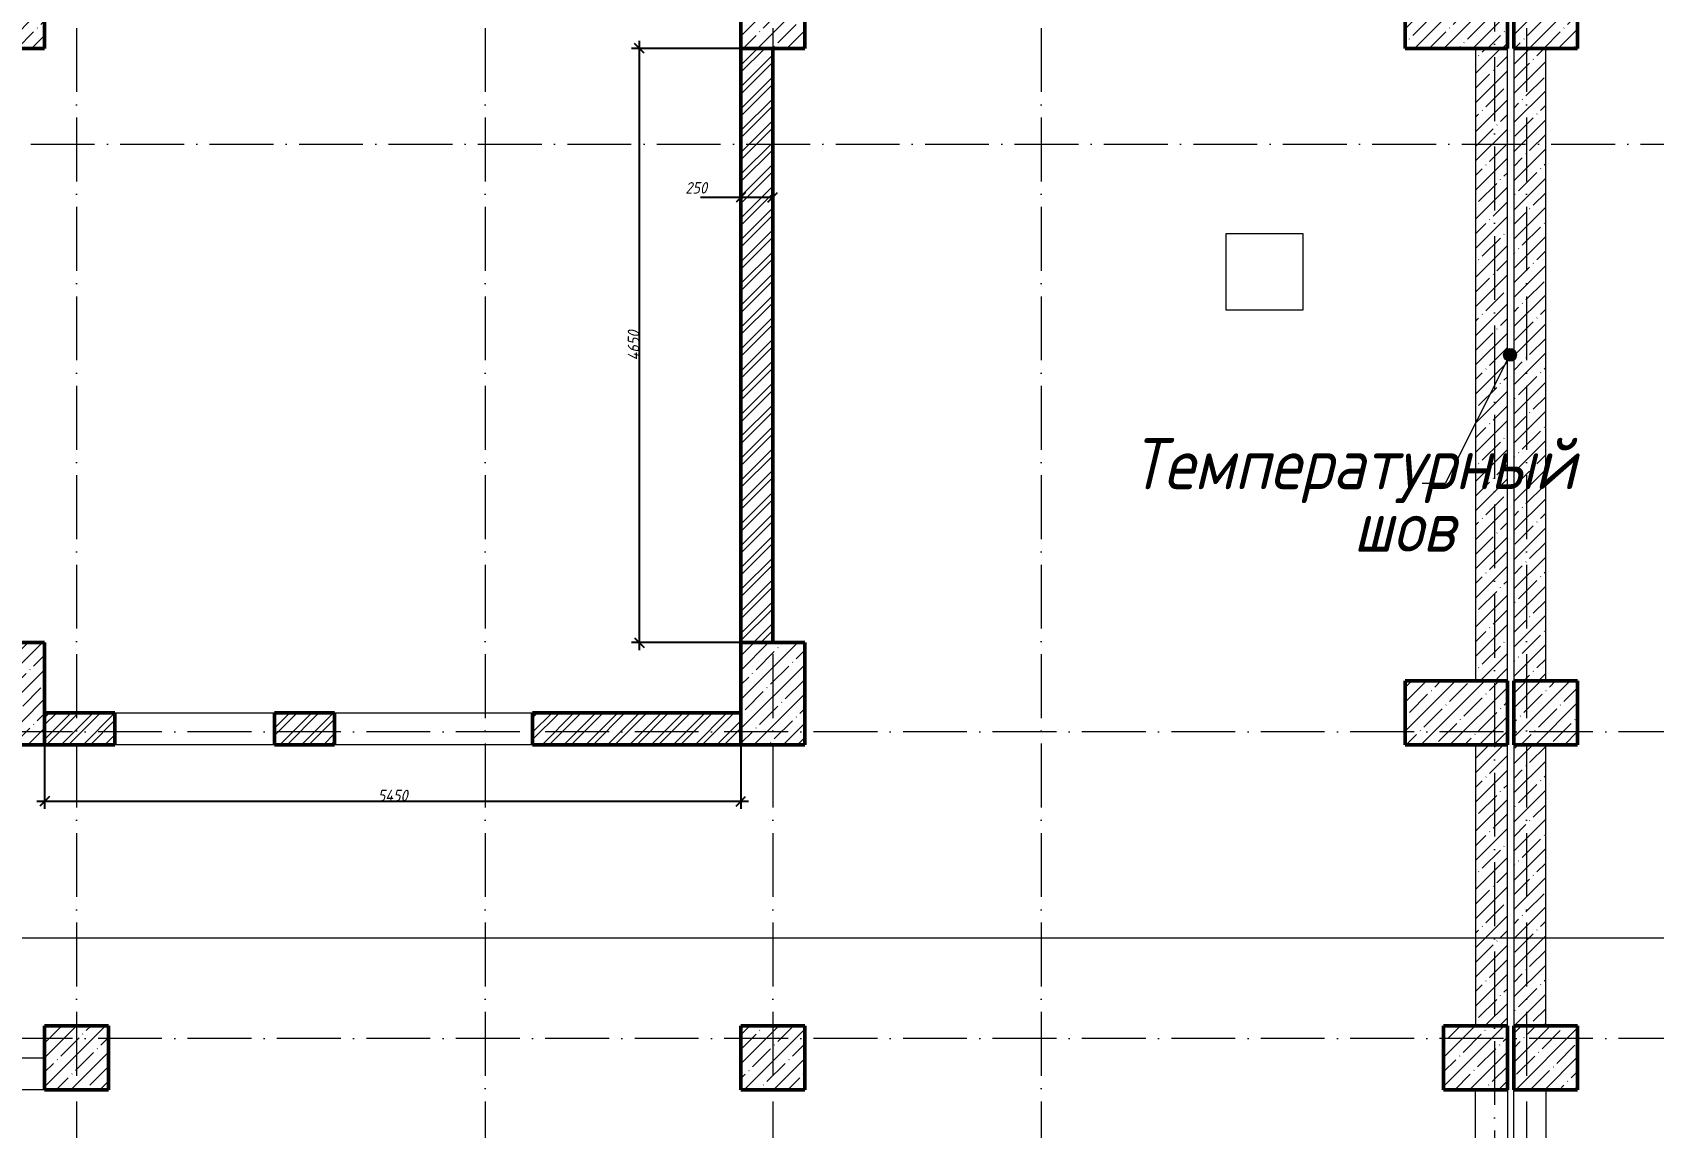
# Model space of a CAD drawing. Header units: millimetres. Extents: x -606178 to 312196, y -19338 to 632709.
# Drawn here: x -536912 to -524222, y 518679 to 527250 of the extents above; entities that cross this region are included whole.
import ezdxf

# ---------------------------------------------------------------- set-up
doc = ezdxf.new("R2010")
doc.units = ezdxf.units.MM
doc.linetypes.add('50_200_ШТРИХ_1Т_ш5_п1_п1_', pattern=[700, 500, -100, 0, -100])
for name, color, linetype, lineweight in [('A-____-____-DIMS', 7, 'Continuous', 9), ('A-FLOR-____-OTLN', 7, 'Continuous', 9), ('A-WALL-____-MCUT-1', 7, 'Continuous', 9), ('A-WALL-____-MCUT-2', 7, 'Continuous', 50), ('A-WALL-____-OTLN', 7, 'Continuous', 9), ('A-WALL-____-PATT-1', 7, 'Continuous', 9), ('G-____-____-TEXT', 7, 'Continuous', 9), ('S-COLS-____-MCUT', 7, 'Continuous', 50), ('S-COLS-____-OTLN', 7, 'Continuous', 9), ('S-GRID-____-OTLN-1', 7, '50_200_ШТРИХ_1Т_ш5_п1_п1_', 9)]:
    doc.layers.add(name, color=color, linetype=linetype, lineweight=lineweight)
for name, color, linetype, lineweight, true_color in [('A-WALL-____-OTLN-1', 7, 'Continuous', 9, 0x800000), ('A-WALL-____-PATT-2', 7, 'Continuous', 9, 0x787878), ('G-____-____-SYMB-1', 9, 'Continuous', 9, 0x808080)]:
    doc.layers.add(name, color=color, linetype=linetype, lineweight=lineweight, true_color=true_color)
doc.styles.add('ISOCPEUR_I', font='isocpeui.ttf', dxfattribs={"width": 0.9, "height": 2.5})
doc.styles.add('ISOCPEUR_I_7', font='isocpeui.ttf', dxfattribs={"width": 0.9, "height": 90})
doc.dimstyles.new('ISO-1_8_0_9К_СРЕДНИЙ_Кладочные', dxfattribs={"dimscale": 304.8, "dimtxt": 89.638306, "dimasz": 0.246063, "dimexe": 0.19685, "dimexo": 0, "dimgap": 0, "dimtad": 1, "dimdec": 3, "dimrnd": 0.001, "dimdsep": 46, "dimtxsty": 'ISOCPEUR_I_7', "dimblk1": 'OBLIQUE', "dimblk2": 'OBLIQUE', "dimsah": 1, "dimcen": 0.09, "dimdle": 0.19685, "dimazin": 0, "dimtfac": 1, "dimtdec": 4, "dimtix": 1, "dimtmove": 2, "dimatfit": 3, "dimfxl": 1, "dimtvp": 1, "dimtolj": 1, "dimtzin": 0, "dimarcsym": 2})
doc.dimstyles.new('ISO-1_8_0_9К_СРЕДНИЙ_Кладочные_1', dxfattribs={"dimscale": 304.8, "dimtxt": 89.638306, "dimasz": 0.246063, "dimexe": 0.19685, "dimexo": 0, "dimgap": 0, "dimtad": 1, "dimdec": 3, "dimrnd": 0.001, "dimdsep": 46, "dimtxsty": 'ISOCPEUR_I_7', "dimblk1": 'OBLIQUE', "dimblk2": 'OBLIQUE', "dimsah": 1, "dimcen": 0.09, "dimdle": 0.19685, "dimazin": 0, "dimtfac": 1, "dimtdec": 4, "dimtix": 1, "dimtmove": 0, "dimatfit": 3, "dimfxl": 1, "dimtvp": 1, "dimtolj": 1, "dimtzin": 0, "dimarcsym": 2})
pattern_1 = [(45, (-600067.05, 451794.26), (-114.04925, 114.04925), []), (45, (-599953, 451794.26), (-114.04925, 114.04925), [201.612, -40.322, 3.353, -36.97])]
pattern_2 = [(45, (-600067.05, 451794.26), (-85.53659, 85.53659), []), (45, (-600010.02, 451794.26), (-85.53659, 85.53659), [])]

# ---------------------------------------------------------------- blocks, each defined once
blk = doc.blocks.new('BSC_Колонна _Прямоугольная - 500х500-V85-АР1_Кладочный план подвала в осях 1-64_Ю-ЯЯ')
at = {"layer": 'S-COLS-____-OTLN'}
h = blk.add_hatch(dxfattribs=at)
h.set_pattern_fill('FP_100', color=256, style=0, pattern_type=2)
h.set_pattern_definition([(45, (-63500, -67431.04), (-114.04925, 114.04925), []), (45, (-63385.95, -67431.04), (-114.04925, 114.04925), [201.613, -40.323, 3.353, -36.97])])
h.paths.add_polyline_path([(-250, -250), (250, -250), (250, 250), (-250, 250)], flags=0)
at = {"layer": 'S-COLS-____-MCUT'}
for p, q in [((250, 250), (-250, 250)), ((-250, 250), (-250, -250)), ((250, -250), (250, 250)), ((-250, -250), (250, -250))]:
    blk.add_line(p, q, dxfattribs=at)
blk = doc.blocks.new('BSC_Колонна _Прямоугольная - 500х800-V90-АР1_Кладочный план подвала в осях 1-64_Ю-ЯЯ')
at = {"layer": 'S-COLS-____-OTLN'}
h = blk.add_hatch(dxfattribs=at)
h.set_pattern_fill('FP_106', color=256, style=0, pattern_type=2)
h.set_pattern_definition([(315, (-75581.04, 74300), (114.04925, 114.04925), []), (315, (-75581.04, 74185.95), (114.04925, 114.04925), [201.613, -40.323, 3.353, -36.97])])
h.paths.add_polyline_path([(-250, 400), (-250, -400), (250, -400), (250, 400)], flags=0)
at = {"layer": 'S-COLS-____-MCUT'}
for p, q in [((250, 400), (-250, 400)), ((-250, 400), (-250, -400)), ((250, -400), (250, 400)), ((-250, -400), (250, -400))]:
    blk.add_line(p, q, dxfattribs=at)
blk = doc.blocks.new('BSC_Колонна _Прямоугольная - 500х800-V91-АР1_Кладочный план подвала в осях 1-64_Ю-ЯЯ')
at = {"layer": 'S-COLS-____-OTLN'}
h = blk.add_hatch(dxfattribs=at)
h.set_pattern_fill('FP_107', color=256, style=0, pattern_type=2)
h.set_pattern_definition([(315, (-70131.04, 74300), (114.04925, 114.04925), []), (315, (-70131.04, 74185.95), (114.04925, 114.04925), [201.613, -40.323, 3.353, -36.97])])
h.paths.add_polyline_path([(-250, 400), (-250, -400), (250, -400), (250, 400)], flags=0)
at = {"layer": 'S-COLS-____-MCUT'}
for p, q in [((250, 400), (-250, 400)), ((-250, 400), (-250, -400)), ((250, -400), (250, 400)), ((-250, -400), (250, -400))]:
    blk.add_line(p, q, dxfattribs=at)
blk = doc.blocks.new('BSC_Колонна _Прямоугольная - 500х800-V97-АР1_Кладочный план подвала в осях 1-64_Ю-ЯЯ')
at = {"layer": 'S-COLS-____-OTLN'}
h = blk.add_hatch(dxfattribs=at)
h.set_pattern_fill('FP_113', color=256, style=0, pattern_type=2)
h.set_pattern_definition([(225, (63000, 70281.04), (114.04925, -114.04925), []), (225, (62885.95, 70281.04), (114.04925, -114.04925), [201.613, -40.323, 3.353, -36.97])])
h.paths.add_polyline_path([(250, 400), (-250, 400), (-250, -400), (250, -400)], flags=0)
at = {"layer": 'S-COLS-____-MCUT'}
for p, q in [((250, 400), (-250, 400)), ((-250, 400), (-250, -400)), ((250, -400), (250, 400)), ((-250, -400), (250, -400))]:
    blk.add_line(p, q, dxfattribs=at)
blk = doc.blocks.new('BSC_Колонна _Прямоугольная - 500х800-V98-АР1_Кладочный план подвала в осях 1-64_Ю-ЯЯ')
at = {"layer": 'S-COLS-____-OTLN'}
h = blk.add_hatch(dxfattribs=at)
h.set_pattern_fill('FP_114', color=256, style=0, pattern_type=2)
h.set_pattern_definition([(225, (68950, 70281.04), (114.04925, -114.04925), []), (225, (68835.95, 70281.04), (114.04925, -114.04925), [201.613, -40.323, 3.353, -36.97])])
h.paths.add_polyline_path([(250, 400), (-250, 400), (-250, -400), (250, -400)], flags=0)
at = {"layer": 'S-COLS-____-MCUT'}
for p, q in [((250, 400), (-250, 400)), ((-250, 400), (-250, -400)), ((250, -400), (250, 400)), ((-250, -400), (250, -400))]:
    blk.add_line(p, q, dxfattribs=at)
blk = doc.blocks.new('BSC_Колонна _Прямоугольная - 500х500-V103-АР1_Кладочный план подвала в осях 1-64_Ю-ЯЯ')
at = {"layer": 'S-COLS-____-OTLN'}
h = blk.add_hatch(dxfattribs=at)
h.set_pattern_fill('FP_119', color=256, style=0, pattern_type=2)
h.set_pattern_definition([(45, (-75000, -75581.04), (-114.04925, 114.04925), []), (45, (-74885.95, -75581.04), (-114.04925, 114.04925), [201.613, -40.323, 3.353, -36.97])])
h.paths.add_polyline_path([(-250, -250), (250, -250), (250, 250), (-250, 250)], flags=0)
at = {"layer": 'S-COLS-____-MCUT'}
for p, q in [((250, 250), (-250, 250)), ((-250, 250), (-250, -250)), ((250, -250), (250, 250)), ((-250, -250), (250, -250))]:
    blk.add_line(p, q, dxfattribs=at)
blk = doc.blocks.new('BSC_Колонна _Прямоугольная - 500х500-V104-АР1_Кладочный план подвала в осях 1-64_Ю-ЯЯ')
at = {"layer": 'S-COLS-____-OTLN'}
h = blk.add_hatch(dxfattribs=at)
h.set_pattern_fill('FP_120', color=256, style=0, pattern_type=2)
h.set_pattern_definition([(45, (-75000, -70131.04), (-114.04925, 114.04925), []), (45, (-74885.95, -70131.04), (-114.04925, 114.04925), [201.613, -40.323, 3.353, -36.97])])
h.paths.add_polyline_path([(-250, -250), (250, -250), (250, 250), (-250, 250)], flags=0)
at = {"layer": 'S-COLS-____-MCUT'}
for p, q in [((250, 250), (-250, 250)), ((-250, 250), (-250, -250)), ((250, -250), (250, 250)), ((-250, -250), (250, -250))]:
    blk.add_line(p, q, dxfattribs=at)
blk = doc.blocks.new('BSC_Колонна _Прямоугольная - 500х500-V154-АР1_Кладочный план подвала в осях 1-64_Ю-ЯЯ')
at = {"layer": 'S-COLS-____-OTLN'}
h = blk.add_hatch(dxfattribs=at)
h.set_pattern_fill('FP_171', color=256, style=0, pattern_type=2)
h.set_pattern_definition([(45, (-75000, -67431.04), (-114.04925, 114.04925), []), (45, (-74885.95, -67431.04), (-114.04925, 114.04925), [201.613, -40.323, 3.353, -36.97])])
h.paths.add_polyline_path([(-250, -250), (250, -250), (250, 250), (-250, 250)], flags=0)
at = {"layer": 'S-COLS-____-MCUT'}
for p, q in [((250, 250), (-250, 250)), ((-250, 250), (-250, -250)), ((250, -250), (250, 250)), ((-250, -250), (250, -250))]:
    blk.add_line(p, q, dxfattribs=at)
blk = doc.blocks.new('BSC_Колонна _Прямоугольная - 500х500-V155-АР1_Кладочный план подвала в осях 1-64_Ю-ЯЯ')
at = {"layer": 'S-COLS-____-OTLN'}
h = blk.add_hatch(dxfattribs=at)
h.set_pattern_fill('FP_172', color=256, style=0, pattern_type=2)
h.set_pattern_definition([(45, (-74450, -67431.04), (-114.04925, 114.04925), []), (45, (-74335.95, -67431.04), (-114.04925, 114.04925), [201.613, -40.323, 3.353, -36.97])])
h.paths.add_polyline_path([(-250, -250), (250, -250), (250, 250), (-250, 250)], flags=0)
at = {"layer": 'S-COLS-____-MCUT'}
for p, q in [((250, 250), (-250, 250)), ((-250, 250), (-250, -250)), ((250, -250), (250, 250)), ((-250, -250), (250, -250))]:
    blk.add_line(p, q, dxfattribs=at)
blk = doc.blocks.new('BSC_Колонна _Прямоугольная - 500х500-V156-АР1_Кладочный план подвала в осях 1-64_Ю-ЯЯ')
at = {"layer": 'S-COLS-____-OTLN'}
h = blk.add_hatch(dxfattribs=at)
h.set_pattern_fill('FP_173', color=256, style=0, pattern_type=2)
h.set_pattern_definition([(45, (-68950, -67431.04), (-114.04925, 114.04925), []), (45, (-68835.95, -67431.04), (-114.04925, 114.04925), [201.613, -40.323, 3.353, -36.97])])
h.paths.add_polyline_path([(-250, -250), (250, -250), (250, 250), (-250, 250)], flags=0)
at = {"layer": 'S-COLS-____-MCUT'}
for p, q in [((250, 250), (-250, 250)), ((-250, 250), (-250, -250)), ((250, -250), (250, 250)), ((-250, -250), (250, -250))]:
    blk.add_line(p, q, dxfattribs=at)
blk = doc.blocks.new('BSC_Колонна _Прямоугольная - 500х500-V160-АР1_Кладочный план подвала в осях 1-64_Ю-ЯЯ')
at = {"layer": 'S-COLS-____-OTLN'}
h = blk.add_hatch(dxfattribs=at)
h.set_pattern_fill('FP_177', color=256, style=0, pattern_type=2)
h.set_pattern_definition([(45, (-68950, -75581.04), (-114.04925, 114.04925), []), (45, (-68835.95, -75581.04), (-114.04925, 114.04925), [201.613, -40.323, 3.353, -36.97])])
h.paths.add_polyline_path([(-250, -250), (250, -250), (250, 250), (-250, 250)], flags=0)
at = {"layer": 'S-COLS-____-MCUT'}
for p, q in [((250, 250), (-250, 250)), ((-250, 250), (-250, -250)), ((250, -250), (250, 250)), ((-250, -250), (250, -250))]:
    blk.add_line(p, q, dxfattribs=at)
blk = doc.blocks.new('BSC_Колонна _Прямоугольная - 500х500-V161-АР1_Кладочный план подвала в осях 1-64_Ю-ЯЯ')
at = {"layer": 'S-COLS-____-OTLN'}
h = blk.add_hatch(dxfattribs=at)
h.set_pattern_fill('FP_178', color=256, style=0, pattern_type=2)
h.set_pattern_definition([(45, (-63000, -75581.04), (-114.04925, 114.04925), []), (45, (-62885.95, -75581.04), (-114.04925, 114.04925), [201.613, -40.323, 3.353, -36.97])])
h.paths.add_polyline_path([(-250, -250), (250, -250), (250, 250), (-250, 250)], flags=0)
at = {"layer": 'S-COLS-____-MCUT'}
for p, q in [((250, 250), (-250, 250)), ((-250, 250), (-250, -250)), ((250, -250), (250, 250)), ((-250, -250), (250, -250))]:
    blk.add_line(p, q, dxfattribs=at)
blk = doc.blocks.new('_Oblique')
at = {"color": 0, "linetype": 'ByBlock', "lineweight": -2}
blk.add_line((-0.5, -0.5), (0.5, 0.5), dxfattribs=at)
blk = doc.blocks.new('*D3895')
at = {"layer": 'A-____-____-DIMS', "color": 0, "lineweight": -2, "transparency": 16777216}
for p, q in [((-536817, 521675), (-536817, 521173)), ((-531367, 521675), (-531367, 521173)), ((-536877, 521233), (-531307, 521233))]:
    blk.add_line(p, q, dxfattribs=at)
at = {"layer": 'Defpoints', "color": 0, "transparency": 16777216}
for p in [(-536817, 521675), (-531367, 521675), (-531367, 521233)]:
    blk.add_point(p, dxfattribs=at)
at = {"layer": 'A-____-____-DIMS', "color": 0, "lineweight": -2, "transparency": 16777216, "xscale": 75, "yscale": 75, "zscale": 75, "rotation": 180}
blk.add_blockref('_Oblique', (-536817, 521233), dxfattribs=at)
at = {"layer": 'A-____-____-DIMS', "color": 0, "lineweight": -2, "transparency": 16777216, "xscale": 75, "yscale": 75, "zscale": 75}
blk.add_blockref('_Oblique', (-531367, 521233), dxfattribs=at)
at = {"layer": 'A-____-____-DIMS', "color": 0, "transparency": 16777216, "insert": (-534092, 521278), "char_height": 90, "width": 562.65, "attachment_point": 5, "style": 'ISOCPEUR_I_7'}
blk.add_mtext('\\A1;5450', dxfattribs=at)
blk = doc.blocks.new('*D3896')
at = {"layer": 'A-____-____-DIMS', "color": 0, "lineweight": -2, "transparency": 16777216}
for p, q in [((-532162, 527185), (-532162, 522415)), ((-531367, 527125), (-532222, 527125)), ((-531367, 522475), (-532222, 522475))]:
    blk.add_line(p, q, dxfattribs=at)
at = {"layer": 'Defpoints', "color": 0, "transparency": 16777216}
for p in [(-531367, 527125), (-532162, 522475), (-531367, 522475)]:
    blk.add_point(p, dxfattribs=at)
at = {"layer": 'A-____-____-DIMS', "color": 0, "lineweight": -2, "transparency": 16777216, "xscale": 75, "yscale": 75, "zscale": 75}
for p, rotation in [((-532162, 527125), 90), ((-532162, 522475), 270)]:
    blk.add_blockref('_Oblique', p, dxfattribs=dict(at, rotation=rotation))
at = {"layer": 'A-____-____-DIMS', "color": 0, "transparency": 16777216, "insert": (-532207, 524800), "char_height": 90, "width": 562.65, "attachment_point": 5, "rotation": 90, "style": 'ISOCPEUR_I_7'}
blk.add_mtext('\\A1;4650', dxfattribs=at)
blk = doc.blocks.new('*D3900')
at = {"layer": 'A-____-____-DIMS', "color": 0, "lineweight": -2, "transparency": 16777216}
for p, q in [((-531367, 525950), (-531367, 526019)), ((-531117, 525950), (-531117, 526019)), ((-531367, 525959), (-531682, 525959)), ((-531117, 525959), (-531427, 525959))]:
    blk.add_line(p, q, dxfattribs=at)
at = {"layer": 'Defpoints', "color": 0, "transparency": 16777216}
for p in [(-531367, 525950), (-531117, 525959), (-531117, 525950)]:
    blk.add_point(p, dxfattribs=at)
at = {"layer": 'A-____-____-DIMS', "color": 0, "lineweight": -2, "transparency": 16777216, "xscale": 75, "yscale": 75, "zscale": 75, "rotation": 180}
blk.add_blockref('_Oblique', (-531367, 525959), dxfattribs=at)
at = {"layer": 'A-____-____-DIMS', "color": 0, "lineweight": -2, "transparency": 16777216, "xscale": 75, "yscale": 75, "zscale": 75}
blk.add_blockref('_Oblique', (-531117, 525959), dxfattribs=at)
at = {"layer": 'A-____-____-DIMS', "color": 0, "transparency": 16777216, "insert": (-531801, 526079), "char_height": 90, "width": 409.58, "attachment_point": 1, "line_spacing_factor": 1.149209, "style": 'ISOCPEUR_I_7'}
blk.add_mtext('\\A1;250', dxfattribs=at)

msp = doc.modelspace()

# ---------------------------------------------------------------- hatches: boundary and pattern name
at = {"layer": 'A-WALL-____-PATT-1'}
h = msp.add_hatch(dxfattribs=at)
h.set_pattern_fill('FP_1', color=256, style=0, pattern_type=2)
h.set_pattern_definition(pattern_1)
h.paths.add_polyline_path([(-525617.047, 522175.3011), (-525367.047, 522175.3011), (-525367.047, 527125.3011), (-525617.047, 527125.3011), (-525617.047, 525163.3642)], flags=0)
h = msp.add_hatch(dxfattribs=at)
h.set_pattern_fill('FP_1', color=256, style=0, pattern_type=2)
h.set_pattern_definition(pattern_1)
h.paths.add_polyline_path([(-525317.047, 522175.3011), (-525067.047, 522175.3011), (-525067.047, 527125.3011), (-525317.047, 527125.3011), (-525317.047, 525163.3642)], flags=0)
h = msp.add_hatch(dxfattribs=at)
h.set_pattern_fill('FP_1', color=256, style=0, pattern_type=2)
h.set_pattern_definition(pattern_1)
h.paths.add_polyline_path([(-525617.047, 519475.3011), (-525367.047, 519475.3011), (-525367.047, 521675.3011), (-525617.047, 521675.3011)], flags=0)
h = msp.add_hatch(dxfattribs=at)
h.set_pattern_fill('FP_1', color=256, style=0, pattern_type=2)
h.set_pattern_definition(pattern_1)
h.paths.add_polyline_path([(-525317.047, 519475.3011), (-525067.047, 519475.3011), (-525067.047, 521675.3011), (-525317.047, 521675.3011)], flags=0)
at = {"layer": 'A-WALL-____-PATT-2'}
h = msp.add_hatch(dxfattribs=at)
h.set_pattern_fill('FP_53', color=256, style=0, pattern_type=2)
h.set_pattern_definition(pattern_2)
h.paths.add_polyline_path([(-531367.047, 522475.3011), (-531117.047, 522475.3011), (-531117.047, 527125.3011), (-531367.047, 527125.3011)], flags=0)
h = msp.add_hatch(dxfattribs=at)
h.set_pattern_fill('FP_53', color=256, style=0, pattern_type=2)
h.set_pattern_definition(pattern_2)
h.paths.add_polyline_path([(-536267.047, 521675.3011), (-536267.047, 521925.3011), (-536817.047, 521925.3011), (-536817.047, 521675.3011), (-536452.3274, 521675.3011)], flags=0)
h.paths.add_polyline_path([(-534547.047, 521675.3011), (-534547.047, 521925.3011), (-535017.047, 521925.3011), (-535017.047, 521675.3011)], flags=0)
h.paths.add_polyline_path([(-532997.047, 521675.3011), (-531367.047, 521675.3011), (-531367.047, 521925.3011), (-532997.047, 521925.3011)], flags=0)
at = {"layer": 'G-____-____-TEXT'}
h = msp.add_hatch(color=256, dxfattribs=at)
edge = h.paths.add_edge_path(flags=0)
edge.add_arc((-525346.5367, 524726.6), 50, 0, 360)

# ---------------------------------------------------------------- linework, layer by layer
at = {"layer": 'A-FLOR-____-OTLN'}
for p, q in [((-527567.047, 525075.3011), (-527567.047, 525675.3011)), ((-527567.047, 525675.3011), (-526967.047, 525675.3011)), ((-526967.047, 525675.3011), (-526967.047, 525075.3011)), ((-526967.047, 525075.3011), (-527567.047, 525075.3011))]:
    msp.add_line(p, q, dxfattribs=at)
at = {"layer": 'A-WALL-____-MCUT-1'}
for p, q in [((-525617.047, 527125.3011), (-525617.047, 522175.3011)), ((-525367.047, 522175.3011), (-525367.047, 527125.3011)), ((-525317.047, 527125.3011), (-525317.047, 522175.3011)), ((-525067.047, 522175.3011), (-525067.047, 527125.3011)), ((-525617.047, 521675.3011), (-525617.047, 519475.3011)), ((-525367.047, 519475.3011), (-525367.047, 521675.3011)), ((-525317.047, 521675.3011), (-525317.047, 519475.3011)), ((-525067.047, 519475.3011), (-525067.047, 521675.3011))]:
    msp.add_line(p, q, dxfattribs=at)
at = {"layer": 'A-WALL-____-MCUT-2'}
for p, q in [((-531367.047, 527125.3011), (-531367.047, 522475.3011)), ((-531117.047, 522475.3011), (-531117.047, 527125.3011)), ((-536267.047, 521925.3011), (-536817.047, 521925.3011)), ((-536267.047, 521675.3011), (-536267.047, 521925.3011)), ((-534547.047, 521925.3011), (-535017.047, 521925.3011)), ((-535017.047, 521925.3011), (-535017.047, 521675.3011)), ((-534547.047, 521675.3011), (-534547.047, 521925.3011)), ((-531367.047, 521925.3011), (-532997.047, 521925.3011)), ((-532997.047, 521925.3011), (-532997.047, 521675.3011)), ((-536817.047, 521675.3011), (-536267.047, 521675.3011)), ((-535017.047, 521675.3011), (-534547.047, 521675.3011)), ((-532997.047, 521675.3011), (-531367.047, 521675.3011))]:
    msp.add_line(p, q, dxfattribs=at)
at = {"layer": 'A-WALL-____-OTLN'}
for p, q in [((-537417.047, 519225.3011), (-536817.047, 519225.3011)), ((-536817.047, 518975.3011), (-537417.047, 518975.3011)), ((-525617.047, 518475.3011), (-525617.047, 518975.3011)), ((-525367.047, 518975.3011), (-525367.047, 518475.3011)), ((-525317.047, 518475.3011), (-525317.047, 518975.3011)), ((-525067.047, 518975.3011), (-525067.047, 518475.3011))]:
    msp.add_line(p, q, dxfattribs=at)
at = {"layer": 'A-WALL-____-OTLN-1'}
for p, q in [((-536267.047, 521925.3011), (-535017.047, 521925.3011)), ((-534547.047, 521925.3011), (-532997.047, 521925.3011)), ((-535017.047, 521675.3011), (-536267.047, 521675.3011)), ((-532997.047, 521675.3011), (-534547.047, 521675.3011))]:
    msp.add_line(p, q, dxfattribs=at)
at = {"layer": 'G-____-____-SYMB-1'}
msp.add_line((-605002.6203, 520165.3011), (-495695.6357, 520165.3011), dxfattribs=at)
at = {"layer": 'G-____-____-TEXT'}
for p, q in [((-525346.5367, 524726.6), (-525853.5932, 523719.2166)), ((-525853.5932, 523719.2166), (-526033.2812, 523719.2166))]:
    msp.add_line(p, q, dxfattribs=at)
msp.add_circle((-525346.5367, 524726.6), 50, dxfattribs=at)
at = {"layer": 'S-GRID-____-OTLN-1'}
for p, q in [((-536567.047, 542687.1106), (-536567.047, 504850.186)), ((-533367.047, 542687.1106), (-533367.047, 504685.847)), ((-531117.047, 542687.1106), (-531117.047, 491888.6689)), ((-529017.047, 542687.1106), (-529017.047, 491888.6689)), ((-525217.047, 542687.1106), (-525217.047, 491888.6689)), ((-525467.047, 542459.2697), (-525467.047, 492207.5042)), ((-565629.601, 526375.3011), (-495992.6403, 526375.3011)), ((-495992.6403, 521775.3011), (-550825.0292, 521775.3011)), ((-495992.6403, 519375.3011), (-604735.8172, 519375.3011))]:
    msp.add_line(p, q, dxfattribs=at)

# ---------------------------------------------------------------- block references
at = {"layer": 'S-COLS-____-OTLN'}
for name, p in [('BSC_Колонна _Прямоугольная - 500х500-V161-АР1_Кладочный план подвала в осях 1-64_Ю-ЯЯ', (-537067.047, 527375.3011)), ('BSC_Колонна _Прямоугольная - 500х500-V160-АР1_Кладочный план подвала в осях 1-64_Ю-ЯЯ', (-531117.047, 527375.3011)), ('BSC_Колонна _Прямоугольная - 500х500-V103-АР1_Кладочный план подвала в осях 1-64_Ю-ЯЯ', (-525067.047, 527375.3011)), ('BSC_Колонна _Прямоугольная - 500х500-V104-АР1_Кладочный план подвала в осях 1-64_Ю-ЯЯ', (-525067.047, 521925.3011)), ('BSC_Колонна _Прямоугольная - 500х500-V85-АР1_Кладочный план подвала в осях 1-64_Ю-ЯЯ', (-536567.047, 519225.3011)), ('BSC_Колонна _Прямоугольная - 500х500-V156-АР1_Кладочный план подвала в осях 1-64_Ю-ЯЯ', (-531117.047, 519225.3011)), ('BSC_Колонна _Прямоугольная - 500х500-V155-АР1_Кладочный план подвала в осях 1-64_Ю-ЯЯ', (-525617.047, 519225.3011)), ('BSC_Колонна _Прямоугольная - 500х500-V154-АР1_Кладочный план подвала в осях 1-64_Ю-ЯЯ', (-525067.047, 519225.3011))]:
    msp.add_blockref(name, p, dxfattribs=at)
for name, p, rotation in [('BSC_Колонна _Прямоугольная - 500х800-V90-АР1_Кладочный план подвала в осях 1-64_Ю-ЯЯ', (-525767.047, 527375.3011), 89.9999999999999), ('BSC_Колонна _Прямоугольная - 500х800-V97-АР1_Кладочный план подвала в осях 1-64_Ю-ЯЯ', (-537067.047, 522075.3011), 180), ('BSC_Колонна _Прямоугольная - 500х800-V98-АР1_Кладочный план подвала в осях 1-64_Ю-ЯЯ', (-531117.047, 522075.3011), 180), ('BSC_Колонна _Прямоугольная - 500х800-V91-АР1_Кладочный план подвала в осях 1-64_Ю-ЯЯ', (-525767.047, 521925.3011), 89.9999999999999)]:
    msp.add_blockref(name, p, dxfattribs=dict(at, rotation=rotation))

# ---------------------------------------------------------------- texts
at = {"layer": 'G-____-____-TEXT', "char_height": 400, "attachment_point": 1, "style": 'ISOCPEUR_I'}
for s, insert, width in [('Температурный', (-528311.4754, 524075.0707), 2763.416813), ('шов', (-526573.1629, 523585.5916), 656.582063)]:
    msp.add_mtext(s, dxfattribs=dict(at, insert=insert, width=width))

# ---------------------------------------------------------------- dimensions: what is measured, and where the dimension line sits
at = {"layer": 'A-____-____-DIMS'}
dim = msp.add_linear_dim(base=(-532162.1608, 522475.3011), p1=(-531367.047, 527125.3011), p2=(-531367.047, 522475.3011), angle=90, dimstyle='ISO-1_8_0_9К_СРЕДНИЙ_Кладочные', override={"dimtxt": 400, "dimpost": '<>', "dimfxl": 4650}, dxfattribs=at)
dim.commit()
dim.dimension.update_dxf_attribs({"geometry": '*D3896', "text_midpoint": (-532207.1608, 524800.3011)})
dim = msp.add_linear_dim(base=(-531117.047, 525958.6334), p1=(-531367.047, 525949.5374), p2=(-531117.047, 525949.5374), dimstyle='ISO-1_8_0_9К_СРЕДНИЙ_Кладочные_1', override={"dimtxt": 400, "dimpost": '<>', "dimfxl": 250}, dxfattribs=at)
dim.commit()
dim.dimension.update_dxf_attribs({"geometry": '*D3900', "text_midpoint": (-531596.093, 525958.6334), "dimtype": 160})
dim = msp.add_linear_dim(base=(-531367.047, 521233.3183), p1=(-536817.047, 521675.3011), p2=(-531367.047, 521675.3011), dimstyle='ISO-1_8_0_9К_СРЕДНИЙ_Кладочные', override={"dimtxt": 400, "dimpost": '<>', "dimfxl": 5450}, dxfattribs=at)
dim.commit()
dim.dimension.update_dxf_attribs({"geometry": '*D3895', "text_midpoint": (-534092.047, 521278.3183)})

doc.saveas('drawing.dxf')
